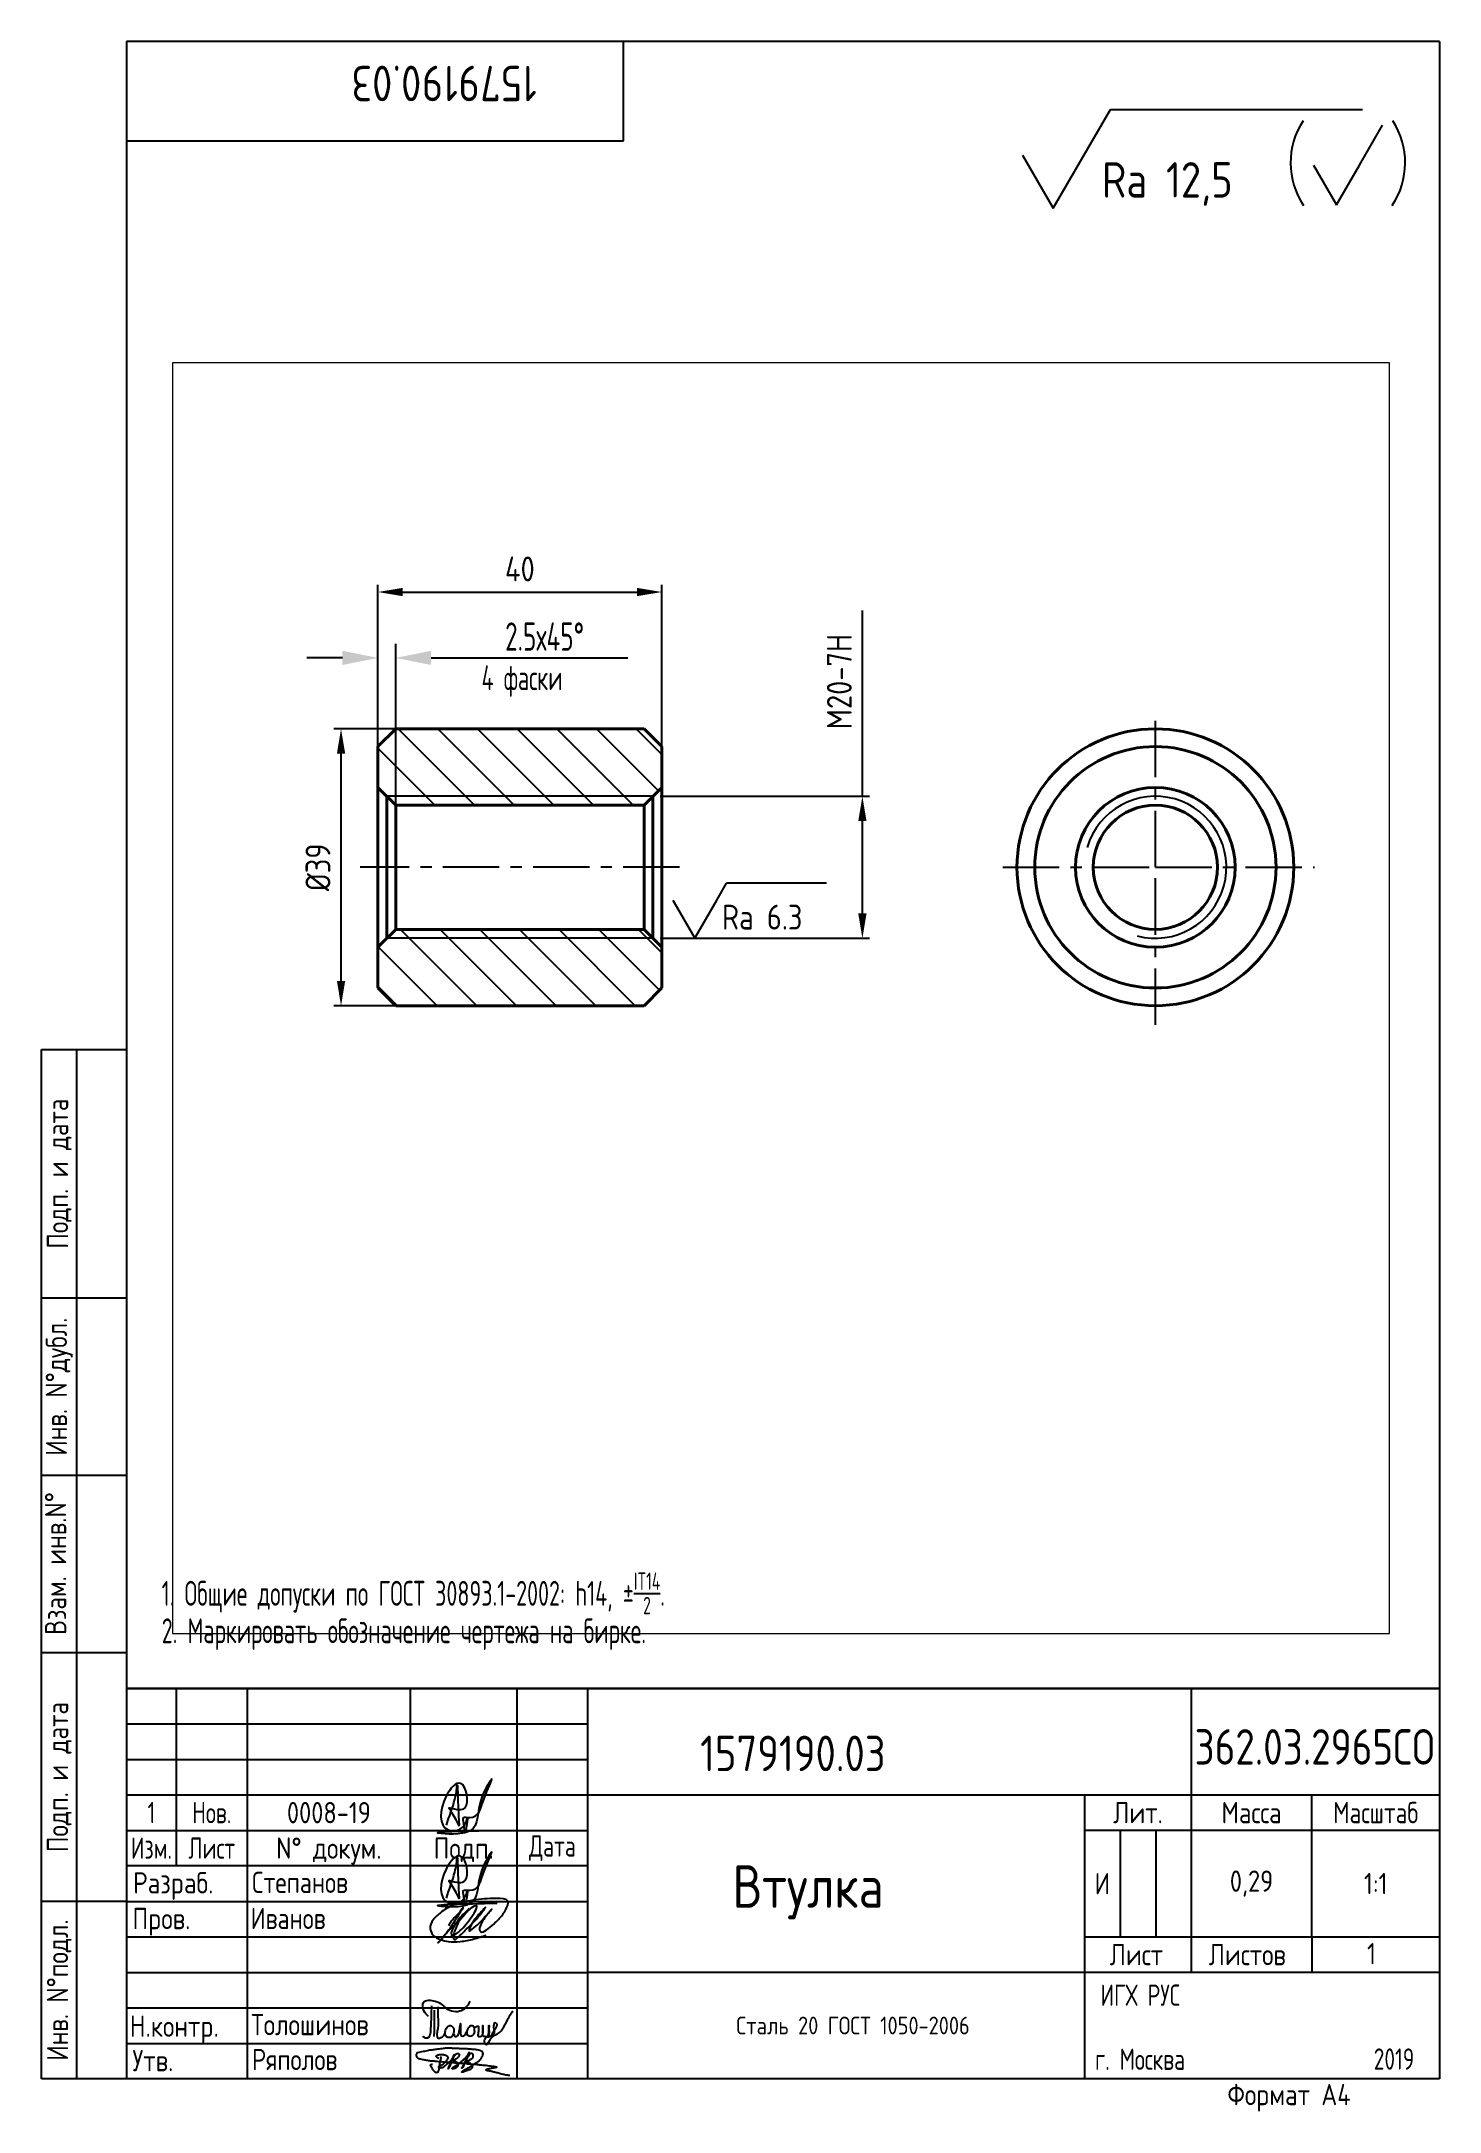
# Paper-space layout 'Лист1' of a CAD drawing. Header units: millimetres. Extents: x 7 to 204, y -1 to 291.
# The model-space entities are those that its viewports show. They can reach past a viewport. Long polylines and large blocks are cut down to what shows.
import ezdxf
from ezdxf.enums import TextEntityAlignment as Align

# ---------------------------------------------------------------- set-up
doc = ezdxf.new("R2010")
doc.units = ezdxf.units.MM
doc.linetypes.add('CENTER', pattern=[50.8, 31.75, -6.35, 6.35, -6.35])
for name, color, linetype in [('12_SURFACE_FINISH', 7, 'Continuous'), ('Bord', 1, 'Continuous'), ('Cen', 5, 'CENTER'), ('Dim', 7, 'Continuous'), ('Text', 3, 'Continuous')]:
    doc.layers.add(name, color=color, linetype=linetype)
for name, color, linetype, lineweight in [('AM_5', 3, 'Continuous', 25), ('Con', 6, 'Continuous', 40), ('Основные', 5, 'Continuous', 40)]:
    doc.layers.add(name, color=color, linetype=linetype, lineweight=lineweight)
doc.layers.add('AM_VIEWS', color=1, linetype='Continuous', lineweight=25, plot=False)
doc.styles.get("Standard").update_dxf_attribs({"font": 'arial.ttf'})
doc.styles.add('Style1', font='romans.shx', dxfattribs={"width": 0.8})
doc.dimstyles.new('AM_ISO$0', dxfattribs={"dimtxt": 3.5, "dimasz": 3.5, "dimexe": 1, "dimexo": 1, "dimgap": 1.5, "dimtad": 1, "dimdsep": 46, "dimtxsty": 'Style1', "dimcen": 0, "dimclrd": 256, "dimclre": 256, "dimclrt": 2, "dimadec": 0, "dimazin": 2, "dimtp": 0.1, "dimtm": 0.1, "dimtfac": 0.71, "dimtmove": 0, "dimatfit": 3, "dimfxl": 1, "dimlwd": -1, "dimlwe": -1, "dimarcsym": 1})
doc.dimstyles.new('DIMSTYLE_1', dxfattribs={"dimtxt": 4, "dimasz": 5, "dimexe": 2, "dimexo": 0, "dimgap": 1, "dimtad": 1, "dimdec": 4, "dimlfac": 2, "dimdsep": 46, "dimtxsty": 'Standard', "dimblk": '_FILLED', "dimblk1": '_FILLED', "dimblk2": '_FILLED', "dimcen": 0.09, "dimadec": 4, "dimazin": 2, "dimtp": 0.3, "dimtm": 0.3, "dimtfac": 1, "dimtdec": 4, "dimtofl": 0, "dimtmove": 0, "dimatfit": 3, "dimldrblk": '_FILLED', "dimfxl": 1, "dimtolj": 1, "dimarcsym": 0})

# ---------------------------------------------------------------- blocks, each defined once
blk = doc.blocks.new('A$C63F45750')
at = {"layer": 'Text'}
for points, knots in [([(3.17, 2.37), (3.12, 2.38), (3.04, 2.41), (2.94, 2.5), (2.85, 2.57), (2.79, 2.69), (2.87, 2.77), (2.99, 2.84), (3.16, 2.89), (3.36, 2.93), (3.6, 2.95), (3.82, 2.92), (4.05, 2.87), (4.25, 2.78), (4.45, 2.63), (4.46, 2.42), (4.38, 2.26), (4.28, 2.1), (4.17, 1.94), (4.03, 1.78), (3.89, 1.62), (3.75, 1.52), (3.63, 1.43), (3.49, 1.36), (3.35, 1.3), (3.24, 1.25), (3.16, 1.21), (3.12, 1.15), (3.19, 1.1), (3.27, 1.09), (3.4, 1.07), (3.55, 1.07), (3.72, 1.12), (3.92, 1.19), (4.1, 1.34), (4.26, 1.51), (4.44, 1.65), (4.59, 1.81), (4.74, 1.93), (4.84, 2.04), (4.93, 2.14), (5.07, 2.29), (5.19, 2.53), (5.28, 2.68), (5.35, 2.96), (5.23, 2.66), (5.2, 2.44), (5.04, 2.09), (4.95, 1.81), (4.86, 1.57), (4.75, 1.31), (4.67, 1.12), (4.46, 0.78), (4.62, 1.17), (4.71, 1.45), (4.88, 1.74), (5.01, 2), (5.08, 2.19), (5.19, 2.4), (5.32, 2.58), (5.4, 2.75), (5.52, 2.89), (5.65, 3.04), (5.85, 3.1), (6.02, 3.03), (6.08, 2.87), (6.03, 2.7), (5.9, 2.51), (5.7, 2.37), (5.55, 2.23), (5.4, 2.17), (5.31, 2.12), (5.12, 2.09), (5.35, 2.07), (5.48, 2), (5.64, 1.93), (5.75, 1.8), (5.85, 1.67), (5.89, 1.54), (5.89, 1.37), (5.8, 1.2), (5.63, 1.06), (5.41, 0.94), (5.23, 0.86), (5.02, 0.92), (5.13, 1.1), (5.28, 1.16), (5.44, 1.27), (5.61, 1.36), (5.74, 1.46), (5.86, 1.53), (5.95, 1.61), (6.05, 1.69), (6.15, 1.77), (6.28, 1.87), (6.46, 2.02), (6.65, 2.19), (6.83, 2.37), (6.98, 2.49), (7.11, 2.61), (7.2, 2.74), (7.32, 2.84), (7.42, 2.97), (7.48, 3.08), (7.48, 3.27), (7.34, 3.08), (7.28, 2.94), (7.18, 2.69), (7.1, 2.46), (7, 2.22), (6.93, 1.98), (6.83, 1.78), (6.73, 1.55), (6.67, 1.34), (6.6, 1.14), (6.56, 1.03), (6.39, 0.99), (6.62, 1.33), (6.75, 1.54), (6.93, 1.87), (7.05, 2.08), (7.18, 2.32), (7.33, 2.6), (7.47, 2.89), (7.6, 3.07), (7.79, 3.18), (7.95, 3.01), (8, 2.81), (7.99, 2.62), (7.94, 2.46), (7.83, 2.33), (7.69, 2.22), (7.53, 2.11), (7.37, 2.03), (7.21, 1.99), (7.11, 1.97), (6.89, 1.98), (7.07, 1.94), (7.15, 1.9), (7.27, 1.88), (7.39, 1.84), (7.52, 1.81), (7.62, 1.72), (7.7, 1.62), (7.78, 1.51), (7.83, 1.39), (7.87, 1.26), (7.88, 1.13), (7.86, 0.99), (7.75, 0.88), (7.6, 0.77), (7.4, 0.73), (7.19, 0.66), (6.97, 0.55), (6.71, 0.48), (6.57, 0.44), (6.42, 0.42), (6.52, 0.58), (6.61, 0.64), (6.81, 0.78), (7.06, 0.89), (7.33, 1.04), (7.55, 1.16), (7.7, 1.24), (7.84, 1.32), (7.99, 1.43), (8.21, 1.58), (8.48, 1.76), (8.74, 1.95), (8.97, 2.12), (9.1, 2.29), (9.23, 2.44), (9.3, 2.6), (9.37, 2.74), (9.42, 2.92), (9.45, 3.13), (9.21, 3.48), (8.67, 3.59), (8.09, 3.63), (7.57, 3.66), (7.06, 3.74), (6.57, 3.75), (6.09, 3.74), (5.67, 3.78), (5.28, 3.78), (4.96, 3.81), (4.65, 3.83), (4.31, 3.82), (3.97, 3.79), (3.61, 3.74), (3.22, 3.67), (2.86, 3.66), (2.53, 3.61), (2.18, 3.52), (1.78, 3.54), (1.38, 3.37), (0.96, 3.35), (0.58, 3.24), (0.25, 3.19), (0.03, 3.06), (-0.03, 2.83), (0.02, 2.6), (0.26, 2.38), (0.59, 2.33), (1, 2.2), (1.48, 2.15), (1.93, 2.05), (2.35, 2.02), (2.72, 2.01), (3.11, 1.94), (3.68, 1.94), (4.25, 1.83), (4.91, 1.87), (5.53, 1.76), (6.13, 1.72), (6.73, 1.71), (7.32, 1.62), (7.99, 1.55), (8.64, 1.54), (9.16, 1.46), (9.61, 1.42), (10.03, 1.4), (10.41, 1.32), (10.73, 1.29), (11.01, 1.24), (11.18, 1.23), (11.42, 1.14), (11.18, 1.06), (11.01, 1.03), (10.71, 0.98), (10.37, 0.92), (10.1, 0.91), (9.65, 0.75), (10.22, 0.67), (10.54, 0.59), (11.08, 0.47), (11.61, 0.35), (12.17, 0.15), (12.64, 0.08), (12.98, 0.03), (13.11, 0.01), (13.18, 0)], [0, 0, 0, 0, 0.153866, 0.270441, 0.388867, 0.510533, 0.592156, 0.71333, 0.90842, 1.11344, 1.349254, 1.61246, 1.782219, 2.047249, 2.291879, 2.451528, 2.651081, 2.806158, 3.017979, 3.227348, 3.462381, 3.633009, 3.75766, 3.920516, 4.080796, 4.214529, 4.291786, 4.349969, 4.397594, 4.50822, 4.594826, 4.799244, 4.954392, 5.128468, 5.437537, 5.632649, 5.842485, 6.094987, 6.293219, 6.410959, 6.551192, 6.687808, 7.022147, 7.294342, 7.425356, 7.52079, 7.946481, 8.313051, 8.59833, 8.833695, 9.090496, 9.427695, 9.601191, 9.883219, 10.093306, 10.673943, 10.798776, 10.974628, 11.287247, 11.486184, 11.648652, 11.848902, 12.027194, 12.25348, 12.40059, 12.537783, 12.716293, 12.91523, 13.208551, 13.438489, 13.549668, 13.67779, 13.77127, 13.930001, 14.029091, 14.272112, 14.434836, 14.547084, 14.739051, 14.830983, 15.061241, 15.268922, 15.500489, 15.788979, 15.879568, 16.024283, 16.221854, 16.418714, 16.593102, 16.783247, 16.91018, 17.018213, 17.135263, 17.278205, 17.430482, 17.620087, 17.979626, 18.191789, 18.388716, 18.565718, 18.714854, 18.857929, 19.039974, 19.171375, 19.283034, 19.400085, 19.618058, 19.882245, 20.150781, 20.377854, 20.649532, 20.89723, 21.042543, 21.40016, 21.557817, 21.667145, 21.752781, 21.926256, 22.412297, 22.813145, 22.961412, 23.171289, 23.607257, 23.940428, 24.110007, 24.291214, 24.48084, 24.697609, 24.904078, 25.034245, 25.218018, 25.407651, 25.573473, 25.787447, 25.930292, 26.051316, 26.18846, 26.285312, 26.406799, 26.52425, 26.630463, 26.793722, 26.898606, 27.029313, 27.171012, 27.314101, 27.419918, 27.580557, 27.709367, 27.829268, 28.024364, 28.266961, 28.41242, 28.705761, 28.989137, 29.187748, 29.233768, 29.332802, 29.529535, 29.667094, 30.039923, 30.332117, 30.61061, 30.769982, 30.856778, 31.109923, 31.313488, 31.656425, 32.066331, 32.296628, 32.49714, 32.710276, 32.891468, 33.014834, 33.177747, 33.444503, 33.618009, 34.409008, 34.914636, 35.419802, 35.95397, 36.458179, 36.88069, 37.388403, 37.738353, 38.034261, 38.353468, 38.693154, 39.037638, 39.391136, 39.787481, 40.203773, 40.488977, 40.784975, 41.26625, 41.668005, 42.070065, 42.499388, 42.869834, 43.079573, 43.213439, 43.554591, 43.717296, 44.153724, 44.506336, 45.019111, 45.587859, 45.90191, 46.270392, 46.703958, 47.093115, 47.952647, 48.44014, 49.079253, 49.808223, 50.268654, 50.851051, 51.604831, 52.298429, 52.776925, 53.1907, 53.661988, 54.042386, 54.348524, 54.616841, 54.853814, 54.983777, 55.126096, 55.333328, 55.613101, 56.008732, 56.315809, 56.59982, 56.87931, 57.399251, 57.889617, 58.432507, 59.066698, 59.660314, 59.862668, 60.07277, 60.07277, 60.07277, 60.07277]), ([(2.31, 1.53), (2.26, 1.52), (2.17, 1.51), (2.06, 1.48), (1.93, 1.38), (2.07, 1.25), (2.14, 1.11), (2.26, 0.93), (2.39, 0.72), (2.57, 0.54), (2.71, 0.44), (2.86, 0.4), (3.02, 0.43), (3.14, 0.54), (3.21, 0.79), (3.25, 1.07), (3.31, 1.4), (3.35, 1.67), (3.38, 1.92), (3.47, 2.19), (3.5, 2.43), (3.54, 2.59), (3.56, 2.64)], [0, 0, 0, 0, 0.15847, 0.269731, 0.363591, 0.555514, 0.688037, 0.848606, 1.204359, 1.433632, 1.58673, 1.729549, 1.880686, 2.057874, 2.19169, 2.63505, 2.928153, 3.184121, 3.441863, 3.696117, 4.025873, 4.178055, 4.178055, 4.178055, 4.178055])]:
    blk.add_open_spline(points, degree=3, knots=knots, dxfattribs=at)
blk = doc.blocks.new('A$C4F4A4F5D')
at = {"layer": 'Основные', "lineweight": 25}
for points, knots in [([(0.76, 2.84), (0.53, 3.07), (0.02, 3.58), (-0.25, 5.26), (1.65, 5.12), (2.72, 4.57), (3.71, 3.46), (5.71, 3.44), (6.39, 4.52), (6.67, 4.97)], [0, 0, 0, 0, 0.995549, 2.196439, 3.853213, 4.970011, 6.02292, 8.170898, 9.705386, 9.705386, 9.705386, 9.705386]), ([(1.19, 4.34), (1.17, 3.4), (1.13, 2.06), (0.98, -0.44), (0.2, -0.16), (0.03, -0.03), (0, 0)], [0, 0, 0, 0, 3.274293, 4.654149, 5.171803, 5.30168, 5.30168, 5.30168, 5.30168]), ([(1.58, 3.74), (1.58, 3.25), (1.58, 2.32), (1.61, 1.07), (1.55, 0.31), (1.53, 0)], [0, 0, 0, 0, 1.453969, 2.804084, 3.740223, 3.740223, 3.740223, 3.740223]), ([(2.1, 4.21), (2.1, 3.72), (2.08, 2.67), (2.22, 1.45), (1.71, -0.56), (3.23, 0.14), (3.06, 1.09), (3.85, 1.74), (4.43, 1.17), (4.31, 0.54), (4.11, -0.15), (3.33, -0.21), (3.11, 0.28), (3.13, 0.53), (3.14, 0.66)], [0, 0, 0, 0, 1.402041, 3.063923, 4.415037, 5.298701, 6.374637, 7.087927, 7.603499, 8.330482, 8.911132, 9.613125, 9.996533, 10.366919, 10.366919, 10.366919, 10.366919]), ([(7.18, 1.27), (7.27, 1.3), (7.44, 1.37), (7.78, 1.56), (7.87, 1.06), (7.83, 0.71), (7.66, -0.05), (8.07, 0.01), (8.43, 0.12), (8.39, 0.68), (8.46, 1.9), (8.39, 0.94), (8.43, 0.6), (8.37, 0.05), (8.74, 0.07), (9.11, -0.03), (9.26, 0.49), (9.33, 0.95), (9.27, 1.34), (9.32, 1.77), (9.28, 0.91), (9.34, 0.6), (9.2, 0.14), (9.65, -0.01), (9.83, 0.61), (10.14, 1.03), (10.6, 1.72), (9.95, 2.11), (9.91, 1.23), (10.07, 0.69), (9.92, 0), (9.35, -0.37), (8.95, -1.56), (8.34, 0.07), (10.28, -0.02), (11.26, 1.1), (11.82, 2.15), (12.24, 3.04), (12.52, 3.46), (12.65, 3.65)], [0, 0, 0, 0, 0.305783, 0.619019, 0.796582, 1.5526, 2.082394, 2.34716, 2.5822, 3.136594, 4.040413, 4.363654, 5.267311, 5.441668, 5.78494, 6.114287, 6.466434, 7.104395, 7.620812, 7.679251, 8.272982, 8.692439, 9.1059, 9.338721, 9.784511, 10.568279, 11.297869, 11.566962, 12.285888, 12.851793, 13.545205, 14.102749, 15.055561, 15.671649, 17.422398, 18.699613, 20.16544, 20.963871, 21.66672, 21.66672, 21.66672, 21.66672]), ([(4.28, 0.44), (4.31, 0.37), (4.37, 0.25), (4.41, 0.06), (4.62, -0.05), (5, 0.18), (5.14, 0.84), (5.2, 1.3), (5.31, 2.06), (5.31, 1.17), (5.3, 0.78), (5.2, 0.26), (5.58, -0.01), (5.91, 0.16), (6.08, 0.5), (6.26, 0.9), (6.43, 1.31), (6.72, 1.59), (7.17, 1.58), (7.18, 1.05), (7.31, 0.57), (6.99, 0.02), (6.34, -0.02), (6.17, 0.51), (6.24, 0.79), (6.27, 0.92)], [0, 0, 0, 0, 0.247339, 0.413433, 0.559308, 0.874045, 1.558567, 2.392422, 2.645523, 3.22433, 3.719885, 4.231527, 4.573657, 4.879974, 5.190145, 5.704595, 6.19318, 6.529505, 6.863422, 7.269696, 7.83948, 8.395909, 8.926487, 9.378613, 9.791445, 9.791445, 9.791445, 9.791445])]:
    blk.add_open_spline(points, degree=3, knots=knots, dxfattribs=at)
blk = doc.blocks.new('SYM_131_BL9', base_point=(168.67, 275.27))
at = {"layer": '12_SURFACE_FINISH', "color": 2, "linetype": 'Continuous'}
for p, q in [((148.41, 269.94), (156.46, 283.87)), ((156.46, 283.87), (191.97, 283.87)), ((191.55, 276.03), (194.8, 281.65)), ((144.08, 277.44), (148.41, 269.94)), ((185.06, 276.03), (188.3, 270.4)), ((188.3, 270.4), (191.55, 276.03))]:
    blk.add_line(p, q, dxfattribs=at)
for centre, start, end in [((192.58, 276.35), 146.7128, 214.1116), ((187.26, 276.35), 325.8884, 33.2872)]:
    blk.add_arc(centre, 10.74, start, end, dxfattribs=at)
at = {"layer": '12_SURFACE_FINISH', "color": 2, "linetype": 'Continuous', "style": 'Style1', "width": 0.8}
blk.add_text('Ra 12,5', height=5, dxfattribs=at).set_placement((155.27, 271.44))
blk = doc.blocks.new('_FILLED')
at = {"color": 0, "linetype": 'ByBlock'}
blk.add_solid([(0, 0), (-1, 0.2), (-1, -0.2)], dxfattribs=at)
blk = doc.blocks.new('*D12')
at = {"layer": 'Defpoints', "color": 0, "linetype": 'Continuous', "transparency": 16777216}
for p in [(207.18, 412.82), (209.68, 374.57), (207.18, 372.07)]:
    blk.add_point(p, dxfattribs=at)
at = {"layer": 'Dim', "color": 0, "linetype": 'Continuous', "lineweight": -2, "transparency": 16777216}
for p, q in [((207.18, 372.07), (207.18, 414.82)), ((209.68, 374.57), (209.68, 414.82)), ((202.18, 412.82), (197.18, 412.82)), ((214.68, 412.82), (242.4, 412.82))]:
    blk.add_line(p, q, dxfattribs=at)
at = {"layer": 'Dim', "color": 0, "linetype": 'Continuous', "lineweight": -2, "transparency": 16777216, "xscale": 5, "yscale": 5, "zscale": 5}
blk.add_blockref('_FILLED', (207.18, 412.82), dxfattribs=at)
at = {"layer": 'Dim', "color": 0, "linetype": 'Continuous', "lineweight": -2, "transparency": 16777216, "xscale": 5, "yscale": 5, "zscale": 5, "rotation": 180}
blk.add_blockref('_FILLED', (209.68, 412.82), dxfattribs=at)
at = {"layer": 'Dim', "color": 0, "linetype": 'Continuous', "transparency": 16777216, "insert": (225.1, 417.82), "char_height": 4, "attachment_point": 1, "style": 'Style1'}
blk.add_mtext('\\A1;{\\fГОСТ тип А|b0|i0|c204|p34;2.5}{\\fГОСТ тип А|b0|i0|c204|p34;х45°}', dxfattribs=at)
blk = doc.blocks.new('SYM_133_BL1', base_point=(112.64, 191.28))
at = {"layer": '12_SURFACE_FINISH', "color": 2, "linetype": 'Continuous'}
for p, q in [((105.61, 191.27), (106.98, 193.65)), ((121.04, 193.65), (106.98, 193.65)), ((99.39, 191.27), (102.5, 185.89)), ((102.5, 185.89), (105.61, 191.27))]:
    blk.add_line(p, q, dxfattribs=at)
at = {"layer": '12_SURFACE_FINISH', "color": 2, "linetype": 'Continuous', "style": 'Style1', "width": 0.8}
blk.add_text('Ra 6.3', height=3.5, dxfattribs=at).set_placement((106.32, 187.12))
blk = doc.blocks.new('*D26')
at = {"layer": 'AM_5', "linetype": 'ByBlock', "transparency": 16777216}
for p, q in [((275.44, 393.32), (275.44, 419.51)), ((246.93, 393.32), (276.44, 393.32)), ((275.44, 376.82), (275.44, 389.82)), ((246.93, 373.32), (276.44, 373.32))]:
    blk.add_line(p, q, dxfattribs=at)
at = {"layer": 'AM_5', "transparency": 16777216}
for points in [[(274.85, 389.82), (276.02, 389.82), (275.44, 393.32)], [(274.85, 376.82), (276.02, 376.82), (275.44, 373.32)]]:
    blk.add_solid(points, dxfattribs=at)
at = {"layer": 'Defpoints', "color": 0, "transparency": 16777216}
for p in [(245.93, 393.32), (245.93, 373.32), (275.44, 373.32)]:
    blk.add_point(p, dxfattribs=at)
at = {"layer": 'AM_5', "color": 2, "transparency": 16777216, "insert": (272.19, 409.48), "char_height": 3.5, "attachment_point": 5, "rotation": 90, "style": 'Style1'}
blk.add_mtext('М20-7Н', dxfattribs=at)
blk = doc.blocks.new('*D27')
at = {"layer": 'AM_5', "linetype": 'ByBlock', "transparency": 16777216}
for p, q in [((212.98, 402.82), (200.98, 402.82)), ((201.98, 367.32), (201.98, 399.32)), ((212.98, 363.82), (200.98, 363.82))]:
    blk.add_line(p, q, dxfattribs=at)
at = {"layer": 'AM_5', "transparency": 16777216}
for points in [[(201.4, 399.32), (202.57, 399.32), (201.98, 402.82)], [(201.4, 367.32), (202.57, 367.32), (201.98, 363.82)]]:
    blk.add_solid(points, dxfattribs=at)
at = {"layer": 'Defpoints', "color": 0, "transparency": 16777216}
for p in [(201.98, 402.82), (213.98, 402.82), (213.98, 363.82)]:
    blk.add_point(p, dxfattribs=at)
at = {"layer": 'AM_5', "color": 2, "transparency": 16777216, "insert": (198.73, 383.32), "char_height": 3.5, "attachment_point": 5, "rotation": 90, "style": 'Style1'}
blk.add_mtext('%%C39', dxfattribs=at)
blk = doc.blocks.new('*D28')
at = {"layer": 'AM_5', "linetype": 'ByBlock', "transparency": 16777216}
for p, q in [((207.18, 384.32), (207.18, 423.1)), ((247.18, 384.32), (247.18, 423.1)), ((210.68, 422.1), (243.68, 422.1))]:
    blk.add_line(p, q, dxfattribs=at)
at = {"layer": 'AM_5', "transparency": 16777216}
for points in [[(210.68, 422.68), (210.68, 421.51), (207.18, 422.1)], [(243.68, 422.68), (243.68, 421.51), (247.18, 422.1)]]:
    blk.add_solid(points, dxfattribs=at)
at = {"layer": 'Defpoints', "color": 0, "transparency": 16777216}
for p in [(247.18, 422.1), (207.18, 383.32), (247.18, 383.32)]:
    blk.add_point(p, dxfattribs=at)
at = {"layer": 'AM_5', "color": 2, "transparency": 16777216, "insert": (227.18, 425.35), "char_height": 3.5, "attachment_point": 5, "style": 'Style1'}
blk.add_mtext('40', dxfattribs=at)

msp = doc.modelspace()

# ---------------------------------------------------------------- hatches: boundary and pattern name
at = {"linetype": 'Continuous'}
h = msp.add_hatch(dxfattribs=at)
h.set_pattern_fill('ANSI31', color=256, angle=90, style=0, pattern_type=2)
h.set_pattern_definition([(135, (207.1786, 383.324), (-2.7937, -2.7937), [])])
edge = h.paths.add_edge_path()
edge.add_line((207.17863, 372.07389), (207.17863, 366.32389))
edge.add_line((209.67863, 374.57389), (207.17863, 372.07389))
edge.add_line((209.67863, 374.57389), (244.67863, 374.57389))
edge.add_line((244.67863, 374.57389), (247.17863, 372.07389))
edge.add_line((247.17863, 372.07389), (247.17863, 366.32389))
edge.add_line((247.17863, 366.32389), (244.67863, 363.82389))
edge.add_line((209.67863, 363.82389), (244.67863, 363.82389))
edge.add_line((207.17863, 366.32389), (209.67863, 363.82389))
edge = h.paths.add_edge_path()
edge.add_line((207.17863, 400.32389), (207.17863, 394.57389))
edge.add_line((207.17863, 400.32389), (209.67863, 402.82389))
edge.add_line((209.67863, 402.82389), (244.67863, 402.82389))
edge.add_line((247.17863, 400.32389), (244.67863, 402.82389))
edge.add_line((247.17863, 400.32389), (247.17863, 394.57389))
edge.add_line((244.67863, 392.07389), (247.17863, 394.57389))
edge.add_line((209.67863, 392.07389), (244.67863, 392.07389))
edge.add_line((209.67863, 392.07389), (207.17863, 394.57389))

# ---------------------------------------------------------------- linework, layer by layer
for p, q in [((245.92863, 393.32389), (208.42863, 393.32389)), ((245.92863, 373.32389), (208.42863, 373.32389))]:
    msp.add_line(p, q, dxfattribs=at)
at = {"layer": 'Bord', "linetype": 'Continuous'}
msp.add_arc((316.71778, 383.32389), 10, 255, 163.687855, dxfattribs=at)
at = {"layer": 'Cen', "linetype": 'CENTER', "ltscale": 0.25}
msp.add_line((249.67863, 383.32389), (204.67863, 383.32389), dxfattribs=at)
for points in [[(316.71778, 361.13061), (316.71778, 383.32389), (316.71778, 405.25379)], [(295.22431, 383.32389), (316.71778, 383.32389), (339.15811, 383.32389)]]:
    msp.add_lwpolyline(points, dxfattribs=at)
at = {"layer": 'Con', "linetype": 'Continuous'}
for p, q in [((207.17863, 400.32389), (209.67863, 402.82389)), ((209.67863, 402.82389), (244.67863, 402.82389)), ((247.17863, 400.32389), (244.67863, 402.82389)), ((207.17863, 400.32389), (207.17863, 366.32389)), ((247.17863, 366.32389), (247.17863, 400.32389)), ((209.67863, 392.07389), (207.17863, 394.57389)), ((244.67863, 392.07389), (247.17863, 394.57389)), ((208.42863, 393.32389), (208.42863, 373.32389)), ((209.67863, 392.07389), (209.67863, 374.57389)), ((209.67863, 392.07389), (244.67863, 392.07389)), ((244.67863, 374.57389), (244.67863, 392.07389)), ((245.92863, 393.32389), (245.92863, 373.32389)), ((209.67863, 374.57389), (207.17863, 372.07389)), ((209.67863, 374.57389), (244.67863, 374.57389)), ((244.67863, 374.57389), (247.17863, 372.07389)), ((207.17863, 366.32389), (209.67863, 363.82389)), ((247.17863, 366.32389), (244.67863, 363.82389)), ((209.67863, 363.82389), (244.67863, 363.82389))]:
    msp.add_line(p, q, dxfattribs=at)
for radius in [19.5, 17, 11.25, 8.75]:
    msp.add_circle((316.71778, 383.32389), radius, dxfattribs=at)

# ---------------------------------------------------------------- block references
at = {"layer": 'Dim', "linetype": 'Continuous'}
msp.add_blockref('SYM_133_BL1', (261.9696, 378.71266), dxfattribs=at)

# ---------------------------------------------------------------- texts
at = {"insert": (221.78068, 411.77361), "char_height": 3.5, "attachment_point": 1}
msp.add_mtext_dynamic_manual_height_columns('\\A1;{\\fГОСТ тип А|b0|i0|c204|p34;\\W0.8;4 фаски}', width=38.4948698, gutter_width=12.5, heights=[0], dxfattribs=at)

# ---------------------------------------------------------------- dimensions: what is measured, and where the dimension line sits
at = {"layer": 'AM_5'}
dim = msp.add_linear_dim(base=(247.17863, 422.09551), p1=(207.17863, 383.32389), p2=(247.17863, 383.32389), dimstyle='AM_ISO$0', override={"dimpost": ''}, dxfattribs=at)
dim.commit()
dim.dimension.update_dxf_attribs({"geometry": '*D28', "text_midpoint": (227.17863, 425.34551)})
dim = msp.add_linear_dim(base=(275.43746, 373.32389), p1=(245.92863, 393.32389), p2=(245.92863, 373.32389), angle=90, text='М<>-7Н', dimstyle='AM_ISO$0', dxfattribs=at)
dim.commit()
dim.dimension.update_dxf_attribs({"geometry": '*D26', "text_midpoint": (275.43746, 409.47634), "dimtype": 160})
dim = msp.add_linear_dim(base=(201.98231, 402.82389), p1=(213.98231, 363.82389), p2=(213.98231, 402.82389), angle=90, text='%%C<>', dimstyle='AM_ISO$0', override={"dimpost": ''}, dxfattribs=at)
dim.commit()
dim.dimension.update_dxf_attribs({"geometry": '*D27', "text_midpoint": (198.73231, 383.32389)})
at = {"layer": 'Dim', "linetype": 'Continuous'}
dim = msp.add_linear_dim(base=(207.17863, 412.82389), p1=(209.67863, 374.57389), p2=(207.17863, 372.07389), angle=180, text='<>{\\fГОСТ тип А|b0|i0|c204|p34;х45°}', dimstyle='DIMSTYLE_1', override={"dimlfac": 1, "dimpost": '{\\fГОСТ тип А|b0|i0|c204|p34;<>}', "dimtxsty": 'Style1', "dimtp": 0.8, "dimtm": 0.8}, dxfattribs=at)
dim.commit()
dim.dimension.update_dxf_attribs({"geometry": '*D12', "text_midpoint": (233.25006, 412.82389), "dimtype": 160})

psp = doc.layouts.new('Лист1')

# ---------------------------------------------------------------- linework, layer by layer
at = {"layer": 'Bord', "color": 6}
for p, q in [((204.32, 291.11), (19.32, 291.11)), ((19.32, 291.11), (19.32, 4.11)), ((89.32, 277.11), (89.32, 291.11)), ((204.32, 291.11), (204.32, 4.11)), ((204.32, 291.11), (204.32, 4.11)), ((19.32, 277.11), (89.32, 277.11)), ((7.32, 4.11), (7.32, 149.11)), ((7.32, 149.11), (19.32, 149.11)), ((12.32, 4.11), (12.32, 149.11)), ((7.32, 114.11), (19.32, 114.11)), ((19.32, 89.11), (7.32, 89.11)), ((19.32, 64.11), (7.32, 64.11)), ((19.32, 59.11), (204.32, 59.11)), ((204.32, 59.11), (19.32, 59.11)), ((26.32, 59.11), (26.32, 34.11)), ((36.32, 59.11), (36.32, 4.11)), ((59.32, 4.11), (59.32, 59.11)), ((74.32, 59.11), (74.32, 4.11)), ((84.32, 4.11), (84.32, 59.11)), ((169.32, 59.11), (169.32, 24.11)), ((19.32, 54.11), (84.32, 54.11)), ((19.32, 49.11), (84.32, 49.11)), ((19.32, 44.11), (84.32, 44.11)), ((84.32, 44.11), (204.32, 44.11)), ((154.32, 4.11), (154.32, 44.11)), ((186.32, 24.11), (186.32, 44.11)), ((19.32, 39.11), (84.32, 39.11)), ((204.32, 39.11), (154.32, 39.11)), ((159.32, 39.11), (159.32, 24.11)), ((164.32, 39.11), (164.32, 24.11)), ((84.32, 34.11), (19.32, 34.11)), ((19.32, 29.11), (7.32, 29.11)), ((19.32, 29.11), (84.32, 29.11)), ((19.32, 24.11), (84.32, 24.11)), ((154.32, 24.11), (204.32, 24.11)), ((169.32, 24.11), (169.32, 19.11)), ((186.32, 24.11), (186.32, 19.11)), ((19.32, 19.11), (84.32, 19.11)), ((204.32, 19.11), (84.32, 19.11)), ((19.32, 14.11), (84.32, 14.11)), ((19.32, 9.11), (84.32, 9.11)), ((19.32, 4.11), (7.32, 4.11)), ((204.32, 4.11), (19.32, 4.11))]:
    psp.add_line(p, q, dxfattribs=at)
for points, knots in [([(64.37, 39.84), (64.81, 41.07), (65.38, 42.64), (65.79, 44.39), (65.98, 46.94), (65.94, 42.71), (66.21, 39.58), (65.7, 40.95), (65.34, 41.17), (64.72, 42.32), (65.74, 42.05), (67.95, 41.55), (66.83, 47.25), (63.41, 43.32), (63.2, 38.47), (66.98, 39.17), (67.55, 41.94), (66.91, 37.49), (66.91, 39.93), (66.57, 41.1), (68.9, 40.6), (69.36, 43.24), (71.54, 47.69), (68.34, 42.71), (69.42, 38.21), (59.44, 38.88), (66.76, 39.02), (71.53, 39.11)], [0, 0, 0, 0, 3.85061, 4.956406, 5.595294, 10.558929, 11.056694, 11.285996, 13.850038, 13.954775, 14.042161, 16.220396, 19.701031, 22.44905, 27.186736, 29.831155, 30.672237, 32.86133, 34.17858, 34.987818, 35.874727, 39.229915, 42.132322, 45.033166, 50.025384, 54.409049, 62.587523, 62.587523, 62.587523, 62.587523]), ([(64.37, 29.58), (64.81, 30.81), (65.38, 32.39), (65.79, 34.13), (65.98, 36.68), (65.94, 32.45), (66.21, 29.32), (65.7, 30.7), (65.34, 30.91), (64.72, 32.06), (65.74, 31.8), (67.95, 31.29), (66.83, 36.99), (63.41, 33.06), (63.2, 28.22), (66.98, 28.91), (67.55, 31.68), (66.91, 27.23), (66.91, 29.67), (66.57, 30.84), (68.9, 30.34), (69.36, 32.98), (71.54, 37.44), (68.34, 32.45), (69.42, 27.95), (59.44, 28.62), (66.76, 28.76), (71.53, 28.85)], [0, 0, 0, 0, 3.85061, 4.956406, 5.595294, 10.558929, 11.056694, 11.285996, 13.850038, 13.954775, 14.042161, 16.220396, 19.701031, 22.44905, 27.186736, 29.831155, 30.672237, 32.86133, 34.17858, 34.987818, 35.874727, 39.229915, 42.132322, 45.033166, 50.025384, 54.409049, 62.587523, 62.587523, 62.587523, 62.587523]), ([(67.61, 28.1), (67.12, 27.65), (66.26, 26.87), (65.45, 25.58), (64.96, 24.73), (65.19, 24.09), (65.89, 24.62), (66.5, 25.1), (67.4, 26.12), (68.08, 27.18), (68.54, 27.82), (68.75, 28.6), (68.01, 28.3), (67.45, 27.87), (66.83, 27.04), (66.15, 26.36), (65.79, 25.55), (65.46, 24.76), (65.36, 24.21), (65.4, 23.6), (66.13, 24.09), (66.81, 24.82), (68.12, 26.08), (69, 27.02), (70.39, 28.92), (68.37, 26.61), (68, 26.12), (67.46, 24.77), (68.83, 25.8), (69.19, 26.22), (71.27, 28.54), (69.82, 26.99), (69.44, 26.18), (68.94, 25.37), (69.24, 24.58), (70.26, 25.22), (71.14, 25.95), (72.16, 27), (72.83, 28.01), (73.42, 29.51), (70.58, 29.55), (68.3, 29.34), (65.33, 28.75), (63.44, 27.5), (62.35, 26.44), (61.98, 25.28), (62.46, 24.21), (63.51, 23.7), (64.83, 23.39), (66.43, 23.41), (68.22, 23.77), (69.42, 24.16), (70, 24.35)], [0, 0, 0, 0, 1.9755, 3.453266, 4.599682, 4.791473, 5.145238, 6.497385, 7.664272, 9.094306, 10.114998, 10.459762, 10.811562, 11.792042, 12.959743, 13.767676, 14.660412, 15.605031, 16.245448, 16.572031, 16.925795, 18.146901, 20.185044, 21.789331, 22.951009, 24.626743, 26.592474, 27.035558, 27.450584, 30.017364, 31.457812, 32.594833, 33.885024, 34.80449, 35.192074, 35.984441, 37.373068, 39.207782, 40.066553, 41.248724, 42.851981, 46.196805, 49.405498, 51.42283, 52.958607, 53.90671, 54.859511, 56.175895, 57.248919, 58.950609, 60.891135, 62.727304, 62.727304, 62.727304, 62.727304]), ([(64.73, 25.73), (64.88, 26.01), (65.24, 26.67), (66.05, 27.22), (67.31, 29.16), (65.1, 25.56), (64.46, 24.7), (62.65, 22.58), (64.8, 25.21), (65.7, 25.94), (66.21, 26.36)], [0, 0, 0, 0, 0.949687, 2.182955, 3.211934, 5.843898, 8.089363, 9.295303, 11.182264, 13.603818, 13.603818, 13.603818, 13.603818])]:
    psp.add_open_spline(points, degree=3, knots=knots, dxfattribs=at)

# ---------------------------------------------------------------- block references
at = {"layer": 'Bord', "color": 6, "linetype": 'Continuous'}
psp.add_blockref('SYM_131_BL9', (170.14, 272.94), dxfattribs=at)
at = {"layer": 'Bord', "color": 6}
for name, p in [('A$C4F4A4F5D', (61.08, 10.06)), ('A$C63F45750', (60.12, 4.61))]:
    psp.add_blockref(name, p, dxfattribs=at)

# ---------------------------------------------------------------- texts
at = {"layer": 'Bord', "color": 6, "linetype": 'Continuous', "insert": (121.67, 12.87), "char_height": 2.5, "width": 136.3781, "attachment_point": 2, "line_spacing_factor": 0.9, "style": 'Style1'}
psp.add_mtext('Сталь 20 ГОСТ 1050-2006', dxfattribs=at)
at = {"layer": 'Bord', "color": 6, "style": 'Style1', "width": 0.8}
for tag, text, p in [('И', 'И', (156.8, 31.61)), ('0,29', '', (177.82, 31.61)), ('1:1', '', (195.32, 31.61))]:
    psp.add_attdef(tag, text=text, height=3, dxfattribs=at).set_placement(p, align=Align.MIDDLE)
psp.add_attdef('1', text='', height=3, dxfattribs=at).set_placement((194.72, 21.74), align=Align.MIDDLE_CENTER)
at = {"layer": 'Bord', "color": 6, "style": 'Style1', "width": 0.7}
psp.add_attdef('2019', (195.04, 5.4), '', height=3, dxfattribs=at)
at = {"layer": 'Text', "style": 'Style1', "width": 0.8}
psp.add_text('1579190.03', height=5, rotation=180, dxfattribs=at).set_placement((77.11, 287.69))
for s, p in [('Подп. и дата', (9.82, 131.61)), ('Инв. N%%dдубл.', (9.82, 101.61)), ('Взам. инв.N%%d ', (9.31, 77.49)), ('Подп. и дата', (9.82, 46.61)), ('Инв. N%%dподл.', (9.82, 16.61))]:
    psp.add_text(s, height=3, rotation=90, dxfattribs=at).set_placement(p, align=Align.MIDDLE)
at = {"layer": 'Text', "style": 'Style1', "width": 0.587013}
psp.add_text('362.03.2965СО', height=5, dxfattribs=at).set_placement((169.79, 48.37), (203.61, 48.37), align=Align.FIT)
at = {"layer": 'Text', "style": 'Style1'}
for s, height, width, p in [('1579190.03', 5, 0.8, (100.13, 47.45)), ('Разpаб.', 3, 0.8, (20.24, 30.22)), ('Степанов', 3, 0.77, (37, 30.29)), ('Втулка', 6, 0.8, (104.68, 28.2)), ('Пpов.', 3, 0.8, (20.15, 25.19)), ('Иванов', 3, 0.77, (36.8, 25.21)), ('Н.контp.', 3, 0.8, (19.78, 10.03)), ('Толошинов', 3, 0.8, (36.87, 10.25)), ('Утв.', 3, 0.8, (20.15, 5.18)), ('Ряполов', 3, 0.77, (37, 5.33)), ('г. Москва', 3, 0.7, (155.77, 5.37)), ('Фоpмат А4', 3, 0.8, (174.42, 0.4))]:
    psp.add_text(s, height=height, dxfattribs=dict(at, width=width)).set_placement(p)
for s, width, p in [('1', 0.7, (22.82, 41.61)), ('Нов.', 0.7, (31.32, 41.61)), ('0008-19', 0.8, (47.82, 41.61)), ('Лит.', 0.8, (161.82, 41.61)), ('Масса', 0.8, (177.82, 41.61)), ('Масштаб', 0.75, (195.32, 41.61)), ('Изм.', 0.7, (22.82, 36.61)), ('Лист', 0.7, (31.32, 36.61)), ('N%%d докум.', 0.8, (47.82, 36.61)), ('Подп.', 0.8, (66.82, 36.61)), ('Лист', 0.8, (161.59, 21.61)), ('Листов', 0.8, (177.22, 21.61))]:
    psp.add_text(s, height=3, dxfattribs=dict(at, width=width)).set_placement(p, align=Align.MIDDLE_CENTER)
at = {"layer": 'Text', "style": 'Style1', "width": 0.7}
for s, p in [('Дата', (79.32, 36.61)), ('ИГХ РУС', (162.15, 15.9))]:
    psp.add_text(s, height=3, dxfattribs=at).set_placement(p, align=Align.MIDDLE)
at = {"layer": 'Text', "linetype": 'Continuous', "insert": (24.27, 75.44), "char_height": 3.5, "width": 141.1875, "attachment_point": 1, "line_spacing_factor": 0.9, "style": 'Style1'}
psp.add_mtext('\\A1;{\\fГОСТ тип А|b0|i0|c204|p34;\\Q0;1. Общие допуски по ГОСТ 30893.1-2002: h14, ±\\H0.7x;\\SIT14/2;\\H1.4286x;.\\P2. Маркировать обозначение чертежа на бирке.}', dxfattribs=at)

# ---------------------------------------------------------------- viewports
at = {"layer": 'AM_VIEWS'}
psp.add_viewport(center=(111.51, 156.34), size=(171.49, 178.964), view_center_point=(263.95742, 364.88755), view_height=178.964426, dxfattribs=at)

doc.saveas('drawing.dxf')
